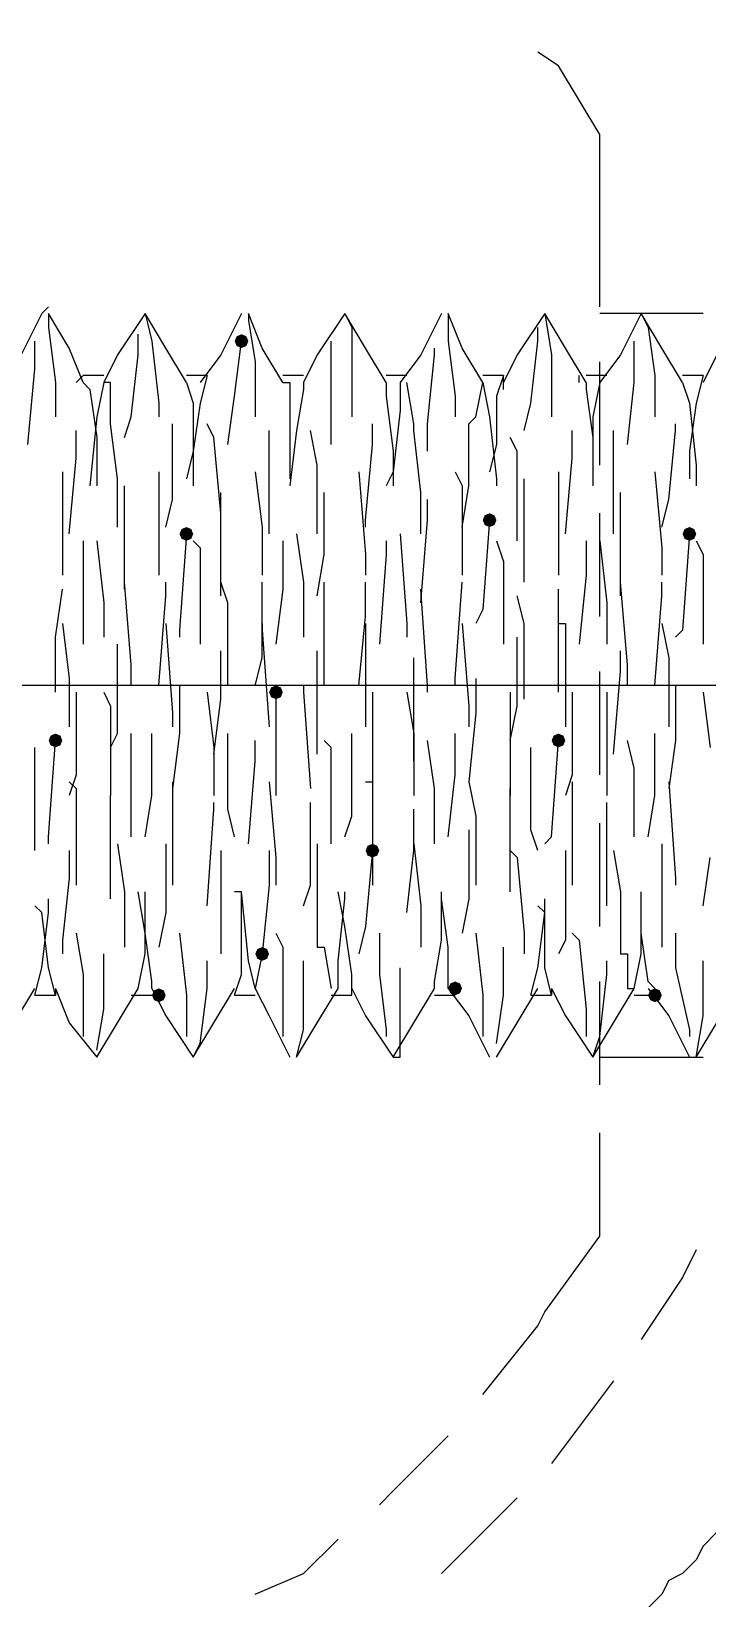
# Model space of a CAD drawing. Header units: millimetres. Extents: x 89051 to 218395, y -330386 to -125649.
# Drawn here: x 92775.78 to 92787.64, y -127037.11 to -127009.58 of the extents above; entities that cross this region are included whole.
import ezdxf

# ---------------------------------------------------------------- set-up
doc = ezdxf.new("R2010")
doc.units = ezdxf.units.MM
doc.header["$LTSCALE"] = 13
for name, pattern in [('1 实线', [0]), ('ACAD_ISO04W100', [30, 24, -3, 0, -3]), ('CENTER', [50.8, 31.75, -6.35, 6.35, -6.35])]:
    doc.linetypes.add(name, pattern=pattern)
doc.layers.get('0').update_dxf_attribs({"color": 1, "linetype": 'CENTER'})
doc.layers.add('C00-00-00', color=7, linetype='Continuous')
doc.layers.add('标注、文本', color=3, linetype='Continuous', lineweight=25)
doc.styles.get("Standard").update_dxf_attribs({"font": 'gbenor.shx', "bigfont": 'gbcbig.shx'})
doc.dimstyles.new('1-15', dxfattribs={"dimscale": 20, "dimtxt": 3.5, "dimasz": 2, "dimexe": 1.5, "dimexo": 0.5, "dimgap": 0.5, "dimtad": 1, "dimtoh": 1, "dimdec": 1, "dimdsep": 46, "dimtxsty": 'Standard', "dimcen": 2.5, "dimclrd": 3, "dimclre": 3, "dimclrt": 3, "dimadec": 0, "dimazin": 2, "dimtfac": 1, "dimtdec": 1, "dimtmove": 0, "dimatfit": 2, "dimfxl": 1, "dimarcsym": 0})

# ---------------------------------------------------------------- blocks, each defined once
blk = doc.blocks.new('*D525')
at = {"layer": 'Defpoints', "color": 0, "transparency": 16777216}
for p in [(92769.431, -126980.658), (92769.431, -127044.24), (92638.431, -127080.467)]:
    blk.add_point(p, dxfattribs=at)
at = {"layer": '标注、文本', "color": 3, "lineweight": -2, "transparency": 16777216}
for p, q in [((92638.431, -127070.467), (92638.431, -126950.658)), ((92769.431, -127034.24), (92769.431, -126950.658)), ((92678.431, -126980.658), (92729.431, -126980.658))]:
    blk.add_line(p, q, dxfattribs=at)
at = {"layer": '标注、文本', "color": 3, "transparency": 16777216}
for points in [[(92678.431, -126973.991), (92678.431, -126987.324), (92638.431, -126980.658)], [(92729.431, -126973.991), (92729.431, -126987.324), (92769.431, -126980.658)]]:
    blk.add_solid(points, dxfattribs=at)
at = {"layer": '标注、文本', "color": 3, "transparency": 16777216, "insert": (92703.931, -126935.658), "char_height": 70, "attachment_point": 5}
blk.add_mtext('120', dxfattribs=at)

msp = doc.modelspace()

# ---------------------------------------------------------------- hatches: boundary and pattern name
at = {"layer": 'C00-00-00'}
h = msp.add_hatch(color=256, dxfattribs=at)
h.dxf.hatch_style = 2
h.paths.add_polyline_path([(92779.595, -127015.027), (92779.56, -127015.112), (92779.474, -127015.148), (92779.389, -127015.112), (92779.353, -127015.027), (92779.389, -127014.941), (92779.474, -127014.906), (92779.56, -127014.941)])
h = msp.add_hatch(color=256, dxfattribs=at)
h.dxf.hatch_style = 2
h.paths.add_polyline_path([(92783.952, -127018.173), (92783.916, -127018.259), (92783.831, -127018.294), (92783.745, -127018.259), (92783.71, -127018.173), (92783.745, -127018.088), (92783.831, -127018.052), (92783.916, -127018.088)])
h = msp.add_hatch(color=256, dxfattribs=at)
h.dxf.hatch_style = 2
h.paths.add_polyline_path([(92778.627, -127018.415), (92778.592, -127018.501), (92778.506, -127018.536), (92778.421, -127018.501), (92778.385, -127018.415), (92778.421, -127018.33), (92778.506, -127018.294), (92778.592, -127018.33)])
h = msp.add_hatch(color=256, dxfattribs=at)
h.dxf.hatch_style = 2
h.paths.add_polyline_path([(92787.461, -127018.415), (92787.425, -127018.501), (92787.34, -127018.536), (92787.254, -127018.501), (92787.219, -127018.415), (92787.254, -127018.33), (92787.34, -127018.294), (92787.425, -127018.33)])
h = msp.add_hatch(color=256, dxfattribs=at)
h.dxf.hatch_style = 2
h.paths.add_polyline_path([(92780.2, -127021.198), (92780.165, -127021.284), (92780.079, -127021.319), (92779.994, -127021.284), (92779.958, -127021.198), (92779.994, -127021.113), (92780.079, -127021.077), (92780.165, -127021.113)])
h = msp.add_hatch(color=256, dxfattribs=at)
h.dxf.hatch_style = 2
h.paths.add_polyline_path([(92776.328, -127022.045), (92776.293, -127022.131), (92776.207, -127022.166), (92776.122, -127022.131), (92776.086, -127022.045), (92776.122, -127021.96), (92776.207, -127021.924), (92776.293, -127021.96)])
h = msp.add_hatch(color=256, dxfattribs=at)
h.dxf.hatch_style = 2
h.paths.add_polyline_path([(92785.162, -127022.045), (92785.126, -127022.131), (92785.041, -127022.166), (92784.955, -127022.131), (92784.92, -127022.045), (92784.955, -127021.96), (92785.041, -127021.924), (92785.126, -127021.96)])
h = msp.add_hatch(color=256, dxfattribs=at)
h.dxf.hatch_style = 2
h.paths.add_polyline_path([(92781.895, -127023.981), (92781.859, -127024.067), (92781.774, -127024.102), (92781.688, -127024.067), (92781.653, -127023.981), (92781.688, -127023.896), (92781.774, -127023.861), (92781.859, -127023.896)])
h = msp.add_hatch(color=256, dxfattribs=at)
h.dxf.hatch_style = 2
h.paths.add_polyline_path([(92779.958, -127025.797), (92779.923, -127025.882), (92779.837, -127025.918), (92779.752, -127025.882), (92779.716, -127025.797), (92779.752, -127025.711), (92779.837, -127025.676), (92779.923, -127025.711)])
h = msp.add_hatch(color=256, dxfattribs=at)
h.dxf.hatch_style = 2
h.paths.add_polyline_path([(92778.143, -127026.523), (92778.108, -127026.608), (92778.022, -127026.644), (92777.937, -127026.608), (92777.901, -127026.523), (92777.937, -127026.437), (92778.022, -127026.402), (92778.108, -127026.437)])
h = msp.add_hatch(color=256, dxfattribs=at)
h.dxf.hatch_style = 2
h.paths.add_polyline_path([(92783.347, -127026.402), (92783.311, -127026.487), (92783.226, -127026.523), (92783.14, -127026.487), (92783.105, -127026.402), (92783.14, -127026.316), (92783.226, -127026.281), (92783.311, -127026.316)])
h = msp.add_hatch(color=256, dxfattribs=at)
h.dxf.hatch_style = 2
h.paths.add_polyline_path([(92786.856, -127026.523), (92786.82, -127026.608), (92786.735, -127026.644), (92786.649, -127026.608), (92786.614, -127026.523), (92786.649, -127026.437), (92786.735, -127026.402), (92786.82, -127026.437)])

# ---------------------------------------------------------------- linework, layer by layer
at = {"color": 7, "linetype": '1 实线', "lineweight": 0}
for radius in [45.983, 39.569]:
    msp.add_circle((92769.431, -127021.077), radius, dxfattribs=at)
msp.add_arc((92769.431, -127021.077), 34.608, 204.1584, 156.2711, dxfattribs=at)
at = {"layer": 'C00-00-00', "lineweight": 15}
for points in [[(92785.041, -127010.187), (92784.678, -127009.945)], [(92785.767, -127011.397), (92785.041, -127010.187)], [(92785.767, -127012.607), (92785.767, -127011.397)], [(92785.767, -127014.422), (92785.767, -127012.607)], [(92775.965, -127014.543), (92775.602, -127015.269)], [(92775.965, -127014.543), (92776.086, -127014.422)], [(92776.086, -127014.543), (92776.086, -127014.785)], [(92776.449, -127015.148), (92776.086, -127014.543)], [(92777.78, -127014.543), (92777.296, -127015.269)], [(92777.78, -127014.543), (92777.901, -127015.027)], [(92778.143, -127015.148), (92777.78, -127014.543)], [(92779.474, -127014.543), (92779.111, -127015.269)], [(92779.595, -127014.543), (92779.595, -127014.664)], [(92779.837, -127015.148), (92779.595, -127014.543)], [(92781.29, -127014.543), (92780.805, -127015.269)], [(92781.29, -127014.543), (92781.411, -127014.785)], [(92781.653, -127015.148), (92781.29, -127014.543)], [(92782.984, -127014.543), (92782.621, -127015.269)], [(92783.105, -127014.543), (92783.105, -127015.027)], [(92783.347, -127015.148), (92783.105, -127014.543)], [(92784.799, -127014.543), (92784.315, -127015.269)], [(92784.799, -127014.543), (92784.92, -127015.269)], [(92785.162, -127015.148), (92784.799, -127014.543)], [(92786.735, -127014.543), (92785.767, -127014.543)], [(92786.493, -127014.543), (92786.13, -127015.269)], [(92786.493, -127014.543), (92786.614, -127014.785)], [(92786.856, -127015.148), (92786.493, -127014.543)], [(92787.582, -127014.543), (92786.735, -127014.543)], [(92776.086, -127014.785), (92776.207, -127015.753)], [(92777.659, -127015.269), (92777.659, -127014.906)], [(92779.595, -127014.664), (92779.716, -127015.39)], [(92781.411, -127014.785), (92781.411, -127015.632)], [(92784.678, -127015.027), (92784.678, -127014.785)], [(92786.614, -127014.785), (92786.735, -127015.632)], [(92775.844, -127015.511), (92775.844, -127015.027)], [(92776.691, -127015.753), (92776.449, -127015.148)], [(92777.901, -127015.027), (92778.022, -127016.116)], [(92778.506, -127015.753), (92778.143, -127015.148)], [(92779.353, -127015.995), (92779.474, -127015.027)], [(92780.2, -127015.753), (92779.837, -127015.148)], [(92781.047, -127015.632), (92781.047, -127015.027)], [(92782.016, -127015.753), (92781.653, -127015.148)], [(92782.863, -127015.269), (92782.863, -127015.148)], [(92783.105, -127015.027), (92783.226, -127015.995)], [(92783.71, -127015.753), (92783.347, -127015.148)], [(92784.557, -127016.116), (92784.678, -127015.027)], [(92785.525, -127015.753), (92785.162, -127015.148)], [(92786.372, -127015.753), (92786.372, -127015.027)], [(92787.219, -127015.753), (92786.856, -127015.148)], [(92777.296, -127015.269), (92777.054, -127015.753)], [(92777.538, -127016.358), (92777.659, -127015.269)], [(92779.111, -127015.269), (92778.748, -127015.753)], [(92779.716, -127015.39), (92779.716, -127016.358)], [(92780.805, -127015.269), (92780.563, -127015.753)], [(92782.621, -127015.269), (92782.258, -127015.753)], [(92782.742, -127016.479), (92782.863, -127015.269)], [(92784.315, -127015.269), (92784.073, -127015.753)], [(92784.92, -127015.269), (92784.92, -127016.358)], [(92786.13, -127015.269), (92785.767, -127015.753)], [(92785.767, -127017.205), (92785.767, -127015.39)], [(92787.824, -127015.269), (92787.582, -127015.753)], [(92775.723, -127016.842), (92775.844, -127015.511)], [(92776.57, -127015.753), (92776.691, -127015.632)], [(92777.054, -127015.632), (92776.691, -127015.632)], [(92778.869, -127015.632), (92778.506, -127015.632)], [(92778.869, -127015.632), (92778.748, -127016.116)], [(92780.563, -127015.632), (92780.2, -127015.632)], [(92781.047, -127016.842), (92781.047, -127015.632)], [(92781.411, -127015.632), (92781.411, -127016.358)], [(92782.379, -127015.632), (92782.016, -127015.632)], [(92784.073, -127015.632), (92783.71, -127015.632)], [(92784.073, -127015.632), (92783.952, -127015.995)], [(92784.073, -127015.874), (92784.073, -127015.632)], [(92785.404, -127015.753), (92785.404, -127015.632)], [(92785.888, -127015.632), (92785.525, -127015.632)], [(92786.735, -127015.632), (92786.735, -127016.358)], [(92787.582, -127015.632), (92787.219, -127015.632)], [(92787.582, -127015.632), (92787.461, -127016.116)], [(92776.207, -127015.753), (92776.207, -127016.358)], [(92776.691, -127015.753), (92776.812, -127015.874)], [(92776.812, -127015.874), (92776.933, -127016.721)], [(92777.054, -127015.753), (92776.933, -127016.358)], [(92777.175, -127015.753), (92777.054, -127015.753)], [(92777.175, -127016.358), (92777.175, -127015.753)], [(92778.506, -127015.753), (92778.627, -127016.116)], [(92779.232, -127016.842), (92779.353, -127015.995)], [(92780.2, -127015.753), (92780.321, -127015.753)], [(92780.321, -127015.753), (92780.321, -127016.479)], [(92780.563, -127015.874), (92780.442, -127016.6)], [(92780.563, -127015.753), (92780.563, -127015.874)], [(92782.016, -127015.753), (92782.016, -127015.995)], [(92782.016, -127015.995), (92782.137, -127016.963)], [(92782.258, -127015.753), (92782.258, -127016.237)], [(92782.5, -127016.479), (92782.379, -127015.753)], [(92783.226, -127015.995), (92783.226, -127016.358)], [(92783.589, -127016.358), (92783.71, -127015.753)], [(92783.71, -127015.753), (92783.831, -127016.358)], [(92783.952, -127015.995), (92783.952, -127016.842)], [(92785.525, -127015.753), (92785.525, -127015.874)], [(92785.525, -127015.874), (92785.646, -127016.721)], [(92785.767, -127015.753), (92785.646, -127016.358)], [(92786.251, -127016.842), (92786.372, -127015.753)], [(92787.219, -127015.753), (92787.34, -127016.116)], [(92778.022, -127016.116), (92778.022, -127016.358)], [(92778.748, -127016.116), (92778.627, -127016.963)], [(92778.627, -127016.116), (92778.627, -127017.205)], [(92782.258, -127016.237), (92782.137, -127017.326)], [(92784.436, -127016.6), (92784.557, -127016.116)], [(92787.461, -127016.116), (92787.34, -127016.963)], [(92787.34, -127016.116), (92787.461, -127017.205)], [(92776.933, -127016.358), (92776.812, -127017.568)], [(92777.175, -127016.479), (92777.175, -127016.358)], [(92777.296, -127017.447), (92777.175, -127016.479)], [(92777.417, -127016.721), (92777.538, -127016.358)], [(92778.264, -127016.6), (92778.264, -127016.479)], [(92778.99, -127016.721), (92778.869, -127016.479)], [(92780.321, -127016.479), (92780.321, -127017.447)], [(92781.774, -127016.842), (92781.774, -127016.479)], [(92782.5, -127016.6), (92782.5, -127016.479)], [(92782.742, -127016.963), (92782.742, -127016.479)], [(92783.468, -127016.479), (92783.589, -127016.358)], [(92783.468, -127017.568), (92783.468, -127016.479)], [(92783.831, -127016.358), (92783.952, -127017.447)], [(92785.646, -127016.358), (92785.646, -127017.568)], [(92787.098, -127016.6), (92787.098, -127016.479)], [(92776.57, -127017.084), (92776.57, -127016.6)], [(92776.933, -127016.721), (92776.933, -127017.568)], [(92778.264, -127017.81), (92778.264, -127016.6)], [(92779.111, -127018.052), (92778.99, -127016.721)], [(92779.958, -127017.326), (92779.958, -127016.6)], [(92780.442, -127016.6), (92780.321, -127017.568)], [(92780.805, -127017.205), (92780.684, -127016.6)], [(92781.653, -127018.173), (92781.774, -127016.842)], [(92782.621, -127017.689), (92782.5, -127016.6)], [(92783.952, -127016.842), (92783.831, -127017.326)], [(92784.315, -127016.963), (92784.194, -127016.721)], [(92785.283, -127017.084), (92785.283, -127016.6)], [(92785.646, -127016.721), (92785.646, -127017.568)], [(92786.009, -127017.447), (92786.009, -127016.6)], [(92786.977, -127017.81), (92787.098, -127016.6)], [(92776.449, -127018.415), (92776.57, -127017.084)], [(92778.627, -127016.963), (92778.506, -127017.447)], [(92782.137, -127016.963), (92782.137, -127017.568)], [(92784.315, -127018.294), (92784.315, -127016.963)], [(92785.162, -127018.415), (92785.283, -127017.084)], [(92787.34, -127016.963), (92787.34, -127017.447)], [(92776.328, -127017.326), (92776.328, -127018.899)], [(92778.022, -127017.326), (92778.022, -127017.689)], [(92778.627, -127017.205), (92778.627, -127017.568)], [(92779.716, -127017.326), (92779.837, -127018.294)], [(92779.958, -127018.415), (92779.958, -127017.326)], [(92780.805, -127018.415), (92780.805, -127017.205)], [(92781.532, -127017.326), (92781.653, -127018.778)], [(92782.137, -127017.326), (92782.016, -127017.568)], [(92783.226, -127017.326), (92783.347, -127017.568)], [(92785.041, -127017.326), (92785.041, -127018.052)], [(92786.735, -127017.326), (92786.856, -127018.657)], [(92787.461, -127017.205), (92787.461, -127017.568)], [(92777.296, -127018.294), (92777.296, -127017.447)], [(92777.417, -127018.052), (92777.417, -127017.568)], [(92783.347, -127017.568), (92783.347, -127019.141)], [(92783.347, -127018.294), (92783.468, -127017.568)], [(92783.952, -127017.447), (92783.952, -127017.568)], [(92784.436, -127017.689), (92784.436, -127017.447)], [(92786.009, -127018.415), (92786.009, -127017.447)], [(92778.022, -127017.689), (92778.022, -127019.141)], [(92778.143, -127018.294), (92778.264, -127017.81)], [(92779.111, -127019.383), (92779.111, -127017.689)], [(92780.926, -127018.778), (92780.926, -127017.689)], [(92782.621, -127018.415), (92782.621, -127017.689)], [(92782.742, -127018.173), (92782.742, -127017.81)], [(92784.436, -127019.262), (92784.436, -127017.689)], [(92786.13, -127018.899), (92786.13, -127017.689)], [(92786.856, -127018.294), (92786.977, -127017.81)], [(92777.417, -127019.383), (92777.417, -127018.052)], [(92779.111, -127018.294), (92779.111, -127018.052)], [(92781.653, -127018.294), (92781.653, -127018.173)], [(92782.621, -127019.625), (92782.742, -127018.173)], [(92783.831, -127018.173), (92783.71, -127019.746)], [(92785.041, -127018.052), (92785.041, -127019.141)], [(92785.767, -127019.867), (92785.767, -127018.052)], [(92778.506, -127018.415), (92778.385, -127020.109)], [(92779.837, -127018.294), (92779.837, -127019.141)], [(92780.442, -127018.415), (92780.563, -127019.262)], [(92782.258, -127018.415), (92782.379, -127019.988)], [(92784.315, -127018.536), (92784.315, -127018.294)], [(92787.34, -127018.415), (92787.219, -127020.109)], [(92776.691, -127018.536), (92776.691, -127019.141)], [(92776.933, -127018.536), (92777.054, -127019.625)], [(92778.627, -127018.536), (92778.748, -127018.657)], [(92778.748, -127018.657), (92778.748, -127020.351)], [(92780.2, -127018.536), (92780.2, -127019.383)], [(92782.016, -127018.536), (92782.016, -127018.778)], [(92783.952, -127018.536), (92784.073, -127018.899)], [(92785.525, -127018.536), (92785.525, -127019.141)], [(92785.767, -127018.536), (92785.888, -127019.625)], [(92786.856, -127018.657), (92786.856, -127019.141)], [(92787.461, -127018.536), (92787.582, -127018.778)], [(92776.328, -127018.899), (92776.328, -127019.141)], [(92780.805, -127019.504), (92780.926, -127018.778)], [(92781.653, -127018.778), (92781.653, -127019.141)], [(92782.016, -127018.778), (92781.895, -127020.351)], [(92784.073, -127018.899), (92784.073, -127020.351)], [(92786.13, -127019.504), (92786.13, -127018.899)], [(92787.582, -127018.778), (92787.582, -127020.351)], [(92776.691, -127019.141), (92776.691, -127020.351)], [(92777.538, -127020.714), (92777.417, -127019.262)], [(92778.143, -127019.504), (92778.143, -127019.262)], [(92779.232, -127019.625), (92779.111, -127019.262)], [(92779.837, -127020.593), (92779.837, -127019.262)], [(92780.563, -127019.262), (92780.563, -127020.23)], [(92780.926, -127020.351), (92780.926, -127019.262)], [(92781.653, -127019.867), (92781.653, -127019.262)], [(92783.226, -127020.956), (92783.347, -127019.262)], [(92785.525, -127019.141), (92785.404, -127020.351)], [(92786.251, -127020.714), (92786.13, -127019.262)], [(92786.856, -127019.504), (92786.856, -127019.262)], [(92776.207, -127020.23), (92776.328, -127019.383)], [(92778.022, -127021.077), (92778.143, -127019.504)], [(92779.111, -127019.504), (92779.111, -127019.383)], [(92780.2, -127019.383), (92780.079, -127020.351)], [(92782.742, -127021.077), (92782.621, -127019.383)], [(92784.436, -127019.988), (92784.315, -127019.504)], [(92785.041, -127020.23), (92785.041, -127019.383)], [(92786.735, -127021.077), (92786.856, -127019.504)], [(92777.054, -127019.625), (92777.054, -127020.23)], [(92779.232, -127021.077), (92779.232, -127019.625)], [(92781.532, -127021.077), (92781.653, -127019.867)], [(92783.71, -127019.746), (92783.589, -127019.988)], [(92785.888, -127019.625), (92785.888, -127020.351)], [(92776.328, -127019.988), (92776.449, -127020.956)], [(92778.143, -127019.988), (92778.264, -127021.561)], [(92778.385, -127020.109), (92778.385, -127020.23)], [(92779.837, -127019.988), (92779.837, -127020.109)], [(92779.837, -127020.109), (92779.958, -127021.803)], [(92781.653, -127019.988), (92781.653, -127020.714)], [(92782.379, -127019.988), (92782.379, -127020.23)], [(92783.347, -127019.988), (92783.468, -127021.44)], [(92784.436, -127021.319), (92784.436, -127019.988)], [(92785.041, -127019.988), (92785.162, -127019.988)], [(92785.162, -127019.988), (92785.162, -127021.803)], [(92786.856, -127019.988), (92786.977, -127020.593)], [(92787.219, -127020.109), (92787.098, -127020.23)], [(92776.207, -127021.198), (92776.207, -127020.23)], [(92777.296, -127021.924), (92777.296, -127020.351)], [(92780.926, -127021.077), (92780.926, -127020.351)], [(92784.315, -127021.44), (92784.315, -127020.23)], [(92785.041, -127021.198), (92785.041, -127020.23)], [(92779.111, -127021.319), (92779.111, -127020.472)], [(92779.716, -127021.077), (92779.837, -127020.593)], [(92780.805, -127020.714), (92780.805, -127020.472)], [(92782.5, -127022.045), (92782.5, -127020.593)], [(92786.13, -127020.835), (92786.13, -127020.472)], [(92786.977, -127020.593), (92786.977, -127021.803)], [(92776.449, -127020.956), (92776.449, -127021.803)], [(92777.538, -127021.077), (92777.538, -127020.714)], [(92780.805, -127022.287), (92780.805, -127020.714)], [(92781.653, -127020.714), (92781.653, -127021.803)], [(92783.226, -127021.077), (92783.226, -127020.956)], [(92783.589, -127020.956), (92783.589, -127021.561)], [(92785.767, -127022.65), (92785.767, -127020.835)], [(92786.009, -127022.287), (92786.13, -127020.835)], [(92786.251, -127021.077), (92786.251, -127020.714)], [(92776.57, -127021.198), (92776.57, -127022.65)], [(92777.054, -127021.198), (92777.175, -127021.44)], [(92778.385, -127021.077), (92778.385, -127021.924)], [(92778.869, -127021.198), (92778.99, -127022.166)], [(92780.079, -127021.198), (92780.079, -127023.013)], [(92780.563, -127021.077), (92780.563, -127021.198)], [(92780.563, -127021.198), (92780.684, -127022.892)], [(92781.774, -127021.198), (92781.774, -127022.287)], [(92782.379, -127021.198), (92782.5, -127021.924)], [(92782.742, -127021.198), (92782.742, -127021.077)], [(92784.194, -127021.198), (92784.194, -127022.529)], [(92785.283, -127021.198), (92785.283, -127022.65)], [(92785.888, -127021.198), (92785.888, -127021.44)], [(92787.098, -127021.077), (92787.098, -127022.045)], [(92787.582, -127021.198), (92787.703, -127022.166)], [(92777.175, -127021.44), (92777.175, -127023.013)], [(92778.99, -127022.287), (92779.111, -127021.319)], [(92783.468, -127021.44), (92783.468, -127021.803)], [(92784.194, -127022.045), (92784.315, -127021.44)], [(92785.888, -127021.44), (92785.888, -127023.013)], [(92778.264, -127021.561), (92778.264, -127021.803)], [(92783.589, -127021.561), (92783.468, -127022.771)], [(92776.086, -127023.739), (92776.207, -127022.045)], [(92777.175, -127022.166), (92777.296, -127021.924)], [(92777.538, -127022.529), (92777.538, -127021.924)], [(92777.901, -127023.013), (92777.901, -127021.924)], [(92778.385, -127021.924), (92778.264, -127022.892)], [(92779.232, -127023.255), (92779.232, -127021.924)], [(92779.716, -127022.408), (92779.716, -127022.045)], [(92781.047, -127022.166), (92780.926, -127022.045)], [(92781.411, -127023.376), (92781.411, -127021.924)], [(92782.5, -127021.924), (92782.5, -127023.013)], [(92782.5, -127022.408), (92782.5, -127022.045)], [(92782.863, -127022.892), (92782.742, -127022.045)], [(92783.226, -127022.65), (92783.226, -127021.924)], [(92784.92, -127023.739), (92785.041, -127022.045)], [(92786.372, -127022.529), (92786.251, -127022.045)], [(92786.735, -127023.013), (92786.735, -127021.924)], [(92787.098, -127022.045), (92786.977, -127022.892)], [(92775.844, -127023.618), (92775.844, -127022.166)], [(92778.99, -127022.166), (92778.99, -127023.013)], [(92781.047, -127023.86), (92781.047, -127022.166)], [(92781.774, -127022.287), (92781.774, -127023.013)], [(92784.557, -127023.618), (92784.557, -127022.166)], [(92777.538, -127023.739), (92777.538, -127022.529)], [(92779.595, -127023.86), (92779.716, -127022.408)], [(92784.194, -127022.529), (92784.194, -127023.013)], [(92786.372, -127023.739), (92786.372, -127022.529)], [(92776.57, -127022.65), (92776.449, -127023.013)], [(92776.449, -127022.771), (92776.57, -127022.892)], [(92776.57, -127022.892), (92776.57, -127024.587)], [(92778.264, -127022.771), (92778.264, -127023.497)], [(92779.958, -127022.771), (92780.079, -127024.102)], [(92781.653, -127022.771), (92781.774, -127022.771)], [(92781.774, -127022.771), (92781.774, -127024.587)], [(92782.863, -127023.86), (92782.863, -127022.892)], [(92783.105, -127023.739), (92783.226, -127022.65)], [(92783.468, -127022.771), (92783.589, -127023.376)], [(92784.194, -127023.376), (92784.194, -127022.892)], [(92785.283, -127022.65), (92785.162, -127023.013)], [(92785.283, -127022.771), (92785.283, -127023.86)], [(92786.977, -127022.771), (92787.098, -127024.466)], [(92777.175, -127023.86), (92777.175, -127023.013)], [(92777.78, -127023.739), (92777.901, -127023.013)], [(92778.99, -127023.255), (92778.99, -127023.134)], [(92780.684, -127024.587), (92780.684, -127023.134)], [(92785.888, -127024.708), (92785.888, -127023.134)], [(92786.614, -127023.739), (92786.735, -127023.013)], [(92778.869, -127024.95), (92778.99, -127023.255)], [(92779.353, -127023.739), (92779.232, -127023.255)], [(92781.29, -127023.739), (92781.411, -127023.376)], [(92782.5, -127023.981), (92782.5, -127023.255)], [(92783.589, -127023.376), (92783.589, -127024.587)], [(92784.194, -127024.708), (92784.194, -127023.376)], [(92775.844, -127023.981), (92775.844, -127023.618)], [(92778.264, -127023.497), (92778.264, -127024.587)], [(92783.468, -127023.618), (92783.468, -127024.829)], [(92784.678, -127023.981), (92784.557, -127023.618)], [(92785.767, -127025.313), (92785.767, -127023.497)], [(92776.086, -127023.86), (92776.086, -127023.739)], [(92776.449, -127023.981), (92776.449, -127024.466)], [(92777.175, -127024.829), (92777.175, -127023.86)], [(92777.296, -127023.86), (92777.417, -127024.708)], [(92778.143, -127023.86), (92778.143, -127025.071)], [(92779.111, -127023.981), (92779.111, -127025.192)], [(92779.958, -127023.981), (92779.958, -127024.587)], [(92780.805, -127023.86), (92780.805, -127024.466)], [(92781.774, -127023.981), (92781.653, -127025.313)], [(92782.379, -127025.071), (92782.5, -127023.981)], [(92782.5, -127023.86), (92782.621, -127024.95)], [(92784.194, -127023.981), (92784.315, -127024.102)], [(92784.799, -127023.86), (92784.92, -127023.739)], [(92785.162, -127023.981), (92785.162, -127024.345)], [(92785.283, -127023.86), (92785.283, -127024.587)], [(92786.009, -127023.981), (92786.13, -127024.708)], [(92786.856, -127023.86), (92786.856, -127025.071)], [(92780.079, -127024.102), (92780.079, -127024.587)], [(92784.315, -127024.102), (92784.436, -127025.434)], [(92787.582, -127024.95), (92787.703, -127024.102)], [(92776.449, -127024.466), (92776.328, -127025.555)], [(92780.805, -127024.466), (92780.805, -127025.676)], [(92785.162, -127024.345), (92785.162, -127025.555)], [(92787.098, -127024.466), (92787.098, -127024.587)], [(92777.417, -127024.708), (92777.417, -127025.676)], [(92777.78, -127025.434), (92777.659, -127024.708)], [(92777.78, -127025.797), (92777.78, -127024.708)], [(92779.474, -127024.708), (92779.353, -127024.708)], [(92779.595, -127025.918), (92779.474, -127024.708)], [(92779.474, -127025.313), (92779.474, -127024.708)], [(92779.958, -127024.587), (92779.837, -127025.797)], [(92780.563, -127024.95), (92780.684, -127024.587)], [(92781.29, -127025.313), (92781.169, -127024.708)], [(92781.29, -127024.829), (92781.29, -127024.708)], [(92782.984, -127025.555), (92782.984, -127024.708)], [(92785.888, -127024.95), (92785.888, -127024.708)], [(92786.13, -127024.708), (92786.13, -127025.797)], [(92786.493, -127025.434), (92786.493, -127024.708)], [(92786.493, -127025.797), (92786.493, -127024.708)], [(92775.965, -127025.071), (92775.844, -127024.95)], [(92776.086, -127026.039), (92775.965, -127025.071)], [(92775.965, -127026.039), (92776.086, -127025.071)], [(92776.086, -127025.071), (92776.086, -127024.829)], [(92778.143, -127025.071), (92778.022, -127025.676)], [(92781.169, -127025.918), (92781.29, -127024.829)], [(92782.621, -127024.95), (92782.621, -127025.676)], [(92783.105, -127025.676), (92782.984, -127024.829)], [(92783.468, -127024.829), (92783.347, -127025.434)], [(92784.799, -127025.071), (92784.678, -127024.95)], [(92784.678, -127026.039), (92784.799, -127025.071)], [(92784.799, -127025.071), (92784.799, -127024.829)], [(92784.799, -127026.039), (92784.799, -127025.071)], [(92786.856, -127025.071), (92786.856, -127025.676)], [(92779.111, -127025.192), (92779.111, -127025.797)], [(92779.474, -127026.16), (92779.474, -127025.313)], [(92781.411, -127026.16), (92781.29, -127025.313)], [(92781.653, -127025.313), (92781.532, -127025.797)], [(92776.328, -127025.555), (92776.328, -127025.797)], [(92776.57, -127025.434), (92776.691, -127026.16)], [(92777.901, -127026.281), (92777.78, -127025.434)], [(92778.385, -127025.434), (92778.506, -127026.523)], [(92780.079, -127025.434), (92780.2, -127025.676)], [(92781.895, -127025.434), (92781.895, -127026.16)], [(92782.863, -127026.281), (92782.984, -127025.555)], [(92783.589, -127025.434), (92783.71, -127026.523)], [(92784.436, -127025.434), (92784.436, -127025.797)], [(92785.162, -127025.555), (92785.041, -127025.797)], [(92785.283, -127025.434), (92785.404, -127025.555)], [(92785.404, -127025.555), (92785.525, -127026.765)], [(92786.614, -127026.281), (92786.493, -127025.434)], [(92787.098, -127025.434), (92787.098, -127026.039)], [(92777.054, -127026.765), (92777.054, -127025.797)], [(92777.659, -127026.402), (92777.78, -127025.797)], [(92778.869, -127026.402), (92778.869, -127025.918)], [(92779.716, -127026.402), (92779.595, -127025.918)], [(92779.837, -127025.797), (92779.716, -127026.402)], [(92780.2, -127025.676), (92780.2, -127026.886)], [(92780.563, -127026.039), (92780.563, -127025.918)], [(92780.805, -127025.676), (92780.926, -127025.676)], [(92780.926, -127025.676), (92781.047, -127026.402)], [(92781.169, -127026.402), (92781.169, -127025.918)], [(92783.105, -127026.402), (92783.105, -127025.676)], [(92784.073, -127026.523), (92784.073, -127025.676)], [(92785.888, -127026.16), (92785.888, -127025.918)], [(92786.13, -127025.797), (92786.251, -127025.797)], [(92786.251, -127025.797), (92786.251, -127026.402)], [(92786.372, -127026.402), (92786.493, -127025.797)], [(92787.582, -127026.886), (92787.582, -127025.918)], [(92775.844, -127026.523), (92775.965, -127026.039)], [(92776.207, -127026.523), (92776.086, -127026.039)], [(92776.691, -127026.16), (92776.691, -127027.249)], [(92779.353, -127026.523), (92779.474, -127026.16)], [(92780.563, -127027.128), (92780.563, -127026.039)], [(92781.411, -127026.523), (92781.411, -127026.16)], [(92781.895, -127026.16), (92782.016, -127027.128)], [(92782.258, -127026.886), (92782.258, -127026.039)], [(92784.557, -127026.523), (92784.678, -127026.039)], [(92784.92, -127026.523), (92784.799, -127026.039)], [(92785.767, -127027.249), (92785.888, -127026.16)], [(92787.098, -127026.039), (92787.34, -127027.128)], [(92775.481, -127027.007), (92775.844, -127026.402)], [(92776.207, -127026.402), (92776.207, -127026.523)], [(92776.207, -127026.402), (92776.449, -127027.007)], [(92777.296, -127027.007), (92777.659, -127026.402)], [(92777.901, -127026.402), (92777.901, -127026.281)], [(92777.901, -127026.402), (92778.143, -127026.886)], [(92778.748, -127027.37), (92778.869, -127026.402)], [(92778.99, -127027.007), (92779.353, -127026.402)], [(92779.716, -127026.402), (92779.958, -127026.886)], [(92780.805, -127027.007), (92781.169, -127026.402)], [(92781.411, -127026.402), (92781.653, -127026.886)], [(92782.5, -127027.007), (92782.863, -127026.402)], [(92782.863, -127026.402), (92782.863, -127026.281)], [(92783.226, -127026.402), (92783.105, -127026.402)], [(92783.105, -127026.402), (92783.468, -127026.886)], [(92784.315, -127027.007), (92784.678, -127026.402)], [(92784.92, -127026.402), (92784.92, -127026.523)], [(92784.92, -127026.402), (92785.162, -127026.886)], [(92785.767, -127028.096), (92785.767, -127026.281)], [(92786.009, -127027.007), (92786.372, -127026.402)], [(92786.251, -127026.402), (92786.372, -127026.402)], [(92786.735, -127026.402), (92786.614, -127026.281)], [(92786.614, -127026.402), (92786.977, -127026.886)], [(92775.844, -127026.523), (92776.207, -127026.523)], [(92777.538, -127026.523), (92777.901, -127026.523)], [(92778.506, -127026.523), (92778.506, -127027.249)], [(92779.353, -127026.523), (92779.716, -127026.523)], [(92781.047, -127026.523), (92781.411, -127026.523)], [(92782.863, -127026.523), (92783.226, -127026.523)], [(92783.71, -127026.523), (92783.71, -127027.249)], [(92783.952, -127027.37), (92784.073, -127026.523)], [(92784.557, -127026.523), (92784.92, -127026.523)], [(92786.372, -127026.523), (92786.735, -127026.523)], [(92776.449, -127027.007), (92776.933, -127027.612)], [(92776.933, -127027.491), (92777.054, -127026.765)], [(92776.933, -127027.612), (92777.296, -127027.007)], [(92778.143, -127026.886), (92778.627, -127027.612)], [(92778.627, -127027.612), (92778.99, -127027.007)], [(92779.958, -127026.886), (92780.321, -127027.612)], [(92780.2, -127026.886), (92780.2, -127027.249)], [(92780.442, -127027.612), (92780.805, -127027.007)], [(92781.653, -127026.886), (92782.137, -127027.612)], [(92782.137, -127027.612), (92782.5, -127027.007)], [(92782.258, -127027.612), (92782.258, -127026.886)], [(92783.468, -127026.886), (92783.831, -127027.612)], [(92783.952, -127027.612), (92784.315, -127027.007)], [(92785.162, -127026.886), (92785.646, -127027.612)], [(92785.525, -127026.765), (92785.525, -127027.249)], [(92785.646, -127027.612), (92786.009, -127027.007)], [(92786.977, -127026.886), (92787.34, -127027.612)], [(92787.461, -127027.612), (92787.582, -127026.886)], [(92787.461, -127027.612), (92787.824, -127027.007)], [(92780.442, -127027.612), (92780.563, -127027.128)], [(92782.016, -127027.128), (92782.016, -127027.249)], [(92785.646, -127027.612), (92785.767, -127027.249)], [(92787.34, -127027.128), (92787.34, -127027.249)], [(92778.627, -127027.612), (92778.748, -127027.37)], [(92782.137, -127027.612), (92782.258, -127027.612)], [(92785.767, -127027.612), (92787.582, -127027.612)], [(92785.767, -127030.758), (92785.767, -127028.943)], [(92784.799, -127032.089), (92785.767, -127030.758)], [(92787.461, -127031), (92787.219, -127031.484)], [(92787.219, -127031.484), (92786.493, -127032.573)], [(92784.678, -127032.331), (92784.799, -127032.089)], [(92783.71, -127033.541), (92784.678, -127032.331)], [(92786.009, -127033.299), (92784.92, -127034.751)], [(92789.518, -127033.541), (92789.276, -127033.904), (92789.155, -127034.146), (92789.034, -127034.388), (92788.792, -127034.63), (92788.671, -127034.751), (92788.429, -127034.993), (92788.308, -127035.235), (92788.187, -127035.477), (92787.945, -127035.719), (92787.824, -127035.961), (92787.582, -127036.203), (92787.461, -127036.445), (92787.219, -127036.687), (92786.977, -127036.808), (92786.856, -127037.05), (92786.614, -127037.292)], [(92782.137, -127035.235), (92783.105, -127034.267)], [(92781.895, -127035.477), (92782.137, -127035.235)], [(92784.315, -127035.356), (92783.468, -127036.203)], [(92780.563, -127036.687), (92781.169, -127036.082)], [(92783.468, -127036.203), (92782.984, -127036.687)], [(92779.716, -127037.05), (92780.563, -127036.687)]]:
    msp.add_lwpolyline(points, dxfattribs=at)
at = {"layer": '标注、文本', "color": 1, "linetype": 'ACAD_ISO04W100', "lineweight": 15}
for p, q in [((92968.431, -127021.077), (92439.431, -127021.077)), ((92794.869, -127021.077), (92612.992, -127021.077))]:
    msp.add_line(p, q, dxfattribs=at)

# ---------------------------------------------------------------- dimensions: what is measured, and where the dimension line sits
at = {"layer": '标注、文本'}
dim = msp.add_linear_dim(base=(92769.431, -126980.658), p1=(92638.431, -127080.467), p2=(92769.431, -127044.24), text='120', dimstyle='1-15', dxfattribs=at)
dim.commit()
dim.dimension.update_dxf_attribs({"geometry": '*D525', "text_midpoint": (92703.931, -126935.658)})

doc.saveas('drawing.dxf')
